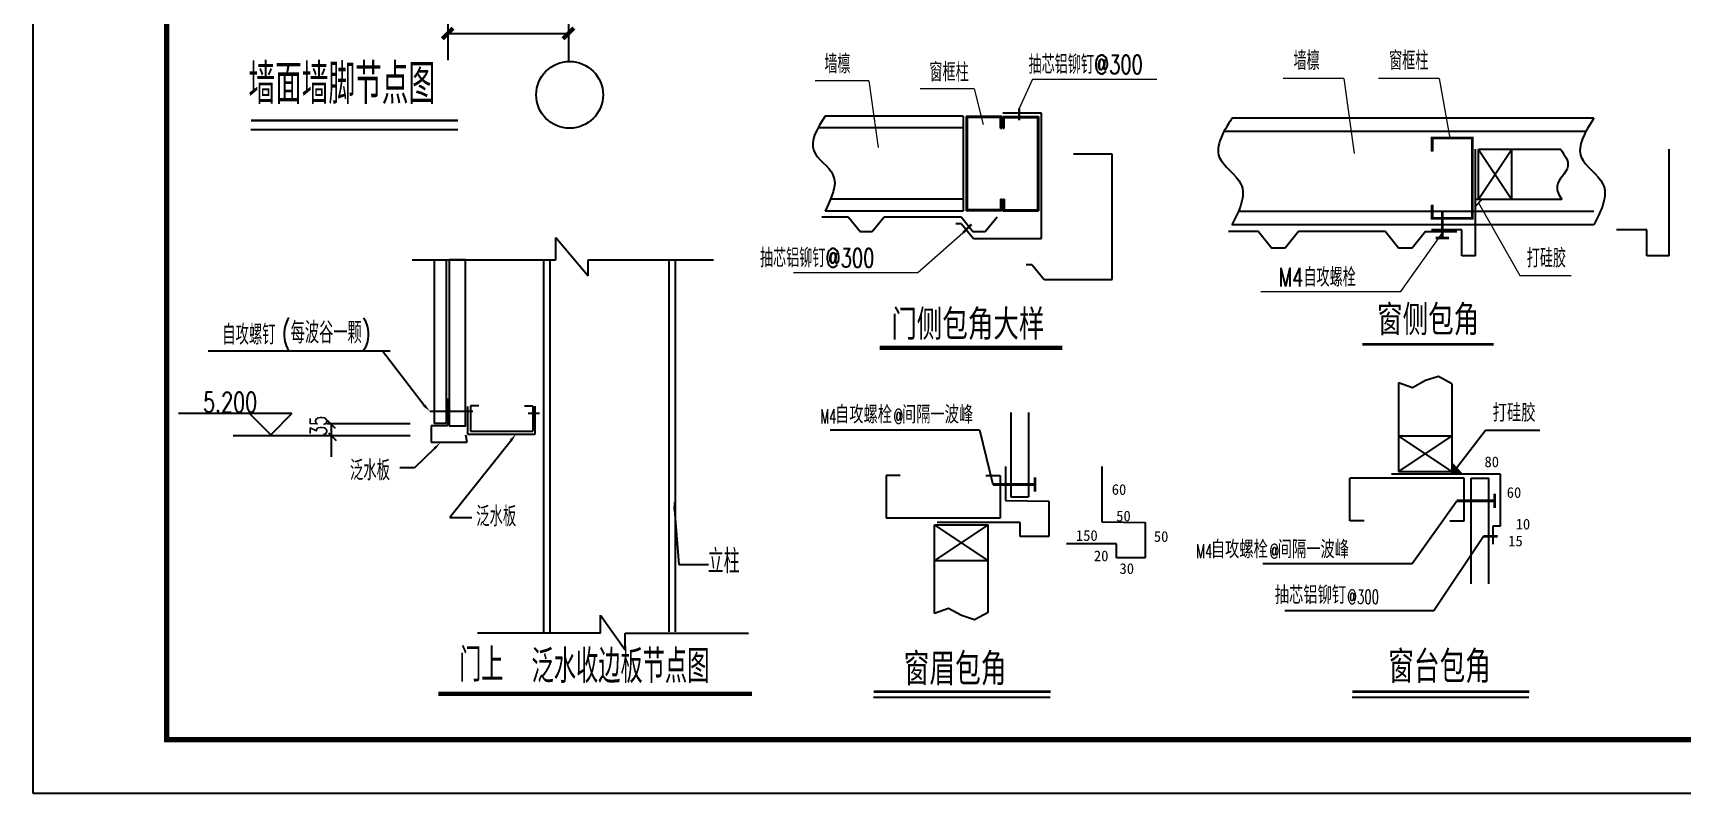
# Model space of a CAD drawing. Extents: x 3757684 to 3906284, y -130571 to 413559.
# Drawn here: x 3757684 to 3788523, y 371559 to 385787 of the extents above; entities that cross this region are included whole.
import ezdxf
from ezdxf.enums import TextEntityAlignment as Align

# ---------------------------------------------------------------- set-up
doc = ezdxf.new("R2010")
doc.units = 0
doc.header["$LTSCALE"] = 1000
doc.header["$MEASUREMENT"] = 0
doc.linetypes.add('ACAD_ISO02W100', pattern=[15, 12, -3])
doc.layers.get('0').update_dxf_attribs({"color": 4, "linetype": 'CONTINUOUS'})
doc.layers.get('Defpoints').update_dxf_attribs({"linetype": 'CONTINUOUS'})
for name, color, linetype in [('3', 3, 'CONTINUOUS'), ('7', 7, 'CONTINUOUS'), ('8', 3, 'CONTINUOUS'), ('CYAN', 4, 'CONTINUOUS'), ('GREEN', 3, 'CONTINUOUS'), ('PUB_', 7, 'CONTINUOUS'), ('PUB_TITLE', 4, 'CONTINUOUS'), ('ST', 4, 'CONTINUOUS'), ('XUX', 3, 'ACAD_ISO02W100'), ('底线', 7, 'CONTINUOUS'), ('门窗', 4, 'CONTINUOUS')]:
    doc.layers.add(name, color=color, linetype=linetype)
doc.layers.add('标注', color=3, linetype='CONTINUOUS', lineweight=13)
doc.styles.add('_HZTXT', font='TXT', dxfattribs={"width": 0.8, "bigfont": 'HZTXT'})
doc.styles.add('_SIMPLEX', font='SIMPLEX.shx', dxfattribs={"width": 0.8})
doc.styles.add('DIM_FONT', font='SIMPLEX.shx', dxfattribs={"width": 0.8})
doc.styles.add('FS', font='romans.shx', dxfattribs={"width": 0.7, "bigfont": 'hztxt.shx'})
doc.styles.add('ht', font='simhei_0.ttf', dxfattribs={"width": 0.8})
doc.styles.add('hztxt', font='txt', dxfattribs={"height": 10, "bigfont": 'hztxt.shx'})
doc.styles.add('HZTXT2', font='romans.shx', dxfattribs={"width": 0.7, "height": 800, "bigfont": 'fs.shx'})
doc.styles.get("Standard").update_dxf_attribs({"font": 'SimSun.ttf'})
doc.styles.add('中西', font='romans.shx', dxfattribs={"width": 0.8, "height": 350, "bigfont": 'hztxt.shx'})
doc.dimstyles.new('DIMN200', dxfattribs={"dimscale": 2, "dimtxt": 300, "dimasz": 100, "dimexe": 250, "dimexo": 300, "dimgap": 150, "dimtad": 1, "dimdec": 0, "dimzin": 0, "dimdsep": 46, "dimtxsty": 'DIM_FONT', "dimblk": 'ARCHTICK', "dimcen": 0.09, "dimclrt": 7, "dimazin": 2, "dimtfac": 1, "dimtdec": 0, "dimtix": 1, "dimtmove": 2, "dimatfit": 3, "dimfxl": 0, "dimtolj": 1, "dimtzin": 0, "dimarcsym": 0})

# ---------------------------------------------------------------- blocks, each defined once
blk = doc.blocks.new('_ArchTick')
at = {"color": 0, "linetype": 'ByBlock', "const_width": 0.4}
blk.add_lwpolyline([(-0.5, -0.5), (0.5, 0.5)], dxfattribs=at)
blk = doc.blocks.new('*D18')
at = {"layer": '8', "color": 0, "lineweight": -2}
for p, q in [((3765440, 387629), (3765440, 385278)), ((3767698, 387629), (3767698, 385278)), ((3765440, 385778), (3767698, 385778))]:
    blk.add_line(p, q, dxfattribs=at)
at = {"layer": 'Defpoints', "color": 0}
for p in [(3765440, 388229), (3767698, 388229), (3767698, 385778)]:
    blk.add_point(p, dxfattribs=at)
at = {"layer": '8', "color": 0, "lineweight": -2, "xscale": 200, "yscale": 200, "zscale": 200}
for p, rotation in [((3765440, 385778), 180.0015119607568), ((3767698, 385778), 0.001511960756826851)]:
    blk.add_blockref('_ArchTick', p, dxfattribs=dict(at, rotation=rotation))
at = {"layer": '8', "color": 7, "insert": (3766569, 386378), "char_height": 600, "attachment_point": 5, "rotation": 0.0015, "style": 'DIM_FONT'}
blk.add_mtext('\\A1;240', dxfattribs=at)

msp = doc.modelspace()

# ---------------------------------------------------------------- hatches: boundary and pattern name
at = {"linetype": 'Continuous'}
msp.add_hatch(color=256, dxfattribs=at).paths.add_polyline_path([(3784221, 377527.1), (3784414.1, 377527.1), (3784221, 377733.7)])

# ---------------------------------------------------------------- linework, layer by layer
for p, q in [((3775077.9, 384230.7, 13.9), (3772496, 384230.7, 13.9)), ((3775077.9, 384230.7, 13.9), (3775077.9, 382452.9, 13.9)), ((3775133.4, 384225.7, 13.9), (3775133.4, 382454.6, 13.9)), ((3775800.1, 384225.7, 13.9), (3775133.4, 384225.7, 13.9)), ((3775155.6, 384203.5, 13.9), (3775155.6, 382476.8, 13.9)), ((3775777.9, 384203.5, 13.9), (3775155.6, 384203.5, 13.9)), ((3775777.9, 384003.5, 13.9), (3775777.9, 384203.5, 13.9)), ((3775800.1, 384003.5, 13.9), (3775800.1, 384225.7, 13.9)), ((3775823.8, 384003.5, 13.9), (3775823.8, 384225.7, 13.9)), ((3775823.8, 384225.7, 13.9), (3776490.5, 384225.7, 13.9)), ((3775846, 384003.5, 13.9), (3775846, 384203.5, 13.9)), ((3775846, 384203.5, 13.9), (3776468.3, 384203.5, 13.9)), ((3776468.3, 384203.5, 13.9), (3776468.3, 382476.8, 13.9)), ((3776490.5, 384225.7, 13.9), (3776490.5, 382454.6, 13.9)), ((3775077.9, 382452.9, 13.9), (3772496, 382452.9, 13.9)), ((3775800.1, 382454.6, 13.9), (3775133.4, 382454.6, 13.9)), ((3775777.9, 382476.8, 13.9), (3775155.6, 382476.8, 13.9)), ((3775777.9, 382676.8, 13.9), (3775777.9, 382476.8, 13.9)), ((3775800.1, 382676.8, 13.9), (3775800.1, 382454.6, 13.9)), ((3775823.8, 382676.8, 13.9), (3775823.8, 382454.6, 13.9)), ((3775823.8, 382454.6, 13.9), (3776490.5, 382454.6, 13.9)), ((3775846, 382676.8, 13.9), (3775846, 382476.8, 13.9)), ((3775846, 382476.8, 13.9), (3776468.3, 382476.8, 13.9)), ((3784406.4, 382103.4, 13.9), (3783839.2, 382103.4, 13.9)), ((3784406.4, 381613.6, 13.9), (3784406.4, 382103.4, 13.9)), ((3787866.3, 382103.4, 13.9), (3787299.1, 382103.4, 13.9)), ((3787866.3, 381613.6, 13.9), (3787866.3, 382103.4, 13.9)), ((3783725.6, 382068.5, 13.9), (3784312.9, 382068.5, 13.9)), ((3784663.1, 381613.6, 13.9), (3784406.4, 381613.6, 13.9)), ((3788282.3, 381613.6, 13.9), (3787866.3, 381613.6, 13.9)), ((3783220.9, 379239.3, 13.9), (3783220.9, 377580, 13.9)), ((3784221, 379218.8, 13.9), (3784221, 377527.1, 13.9)), ((3775970.5, 378683.4, 13.9), (3775970.5, 377103.9, 13.9)), ((3776303.9, 378683.4, 13.9), (3776303.9, 377103.9, 13.9)), ((3784221, 378246.7, 13.9), (3783220.9, 377580, 13.9)), ((3784221, 377580, 13.9), (3783220.9, 378246.7, 13.9)), ((3783220.9, 378246.7, 13.9), (3784221, 378246.7, 13.9)), ((3773637.2, 377503.9, 13.9), (3773637.2, 376703.9, 13.9)), ((3773903.9, 377503.9, 13.9), (3773637.2, 377503.9, 13.9)), ((3775503.9, 377503.9, 13.9), (3775770.5, 377503.9, 13.9)), ((3775770.5, 377503.9, 13.9), (3775770.5, 376703.9, 13.9)), ((3783220.9, 377580, 13.9), (3784221, 377580, 13.9)), ((3784221, 377733.7, 13.9), (3784414.1, 377527.1, 13.9)), ((3782313.2, 376654.8, 13.9), (3782313.2, 377454.8, 13.9)), ((3784446.6, 377454.8, 13.9), (3782313.2, 377454.8, 13.9)), ((3784446.6, 376654.8, 13.9), (3784446.6, 377454.8, 13.9)), ((3784580, 375475.2, 13.9), (3784580, 377454.8, 13.9)), ((3784580, 377454.8, 13.9), (3784913.3, 377454.8, 13.9)), ((3784913.3, 375475.2, 13.9), (3784913.3, 377454.8, 13.9)), ((3775970.5, 377103.9, 13.9), (3776303.9, 377103.9, 13.9)), ((3775770.5, 376703.9, 13.9), (3773637.2, 376703.9, 13.9)), ((3774544.9, 374919.5, 13.9), (3774544.9, 376578.7, 13.9)), ((3774544.9, 376578.7, 13.9), (3775544.9, 376578.7, 13.9)), ((3775544.9, 376578.7, 13.9), (3774544.9, 375912, 13.9)), ((3775544.9, 375912, 13.9), (3774544.9, 376578.7, 13.9)), ((3775544.9, 374940, 13.9), (3775544.9, 376578.7, 13.9)), ((3782579.9, 376654.8, 13.9), (3782313.2, 376654.8, 13.9)), ((3784179.9, 376654.8, 13.9), (3784446.6, 376654.8, 13.9)), ((3774544.9, 375912, 13.9), (3775544.9, 375912, 13.9))]:
    msp.add_line(p, q)
at = {"color": 0}
for p, q in [((3786875.7, 384193.5, 13.9), (3780106.7, 384193.5, 13.9)), ((3783850.6, 383568.5, 13.9), (3783850.6, 383818.5, 13.9)), ((3783850.6, 383818.5, 13.9), (3784600.6, 383818.5, 13.9)), ((3784600.6, 383818.5, 13.9), (3784600.6, 382318.5, 13.9)), ((3784718, 382669.4, 13.9), (3784718, 383606.9, 13.9)), ((3784718, 383606.9, 13.9), (3785343, 382669.4, 13.9)), ((3785343, 383606.9, 13.9), (3784718, 382669.4, 13.9)), ((3786254.2, 383606.9, 13.9), (3784718, 383606.9, 13.9)), ((3785343, 382669.4, 13.9), (3785343, 383606.9, 13.9)), ((3783850.6, 382568.5, 13.9), (3783850.6, 382318.5, 13.9)), ((3786273.4, 382669.4, 13.9), (3784663.1, 382669.4, 13.9)), ((3784663.1, 382545.2, 13.9), (3784776.6, 382669.4, 13.9)), ((3786875.7, 382193.5, 13.9), (3780106.7, 382193.5, 13.9)), ((3783850.6, 382318.5, 13.9), (3784600.6, 382318.5, 13.9))]:
    msp.add_line(p, q, dxfattribs=at)
at = {"color": 3}
for p, q in [((3767463.6, 381539.4, 13.9), (3767463.6, 381959.8, 13.9)), ((3767463.6, 381959.8, 13.9), (3768064, 381239.8, 13.9)), ((3765183.7, 381539.4, 13.9), (3765183.7, 378474.4, 13.9)), ((3765410.3, 381539.4, 13.9), (3765410.3, 378474.4, 13.9)), ((3767234, 381539.4, 13.9), (3767234.3, 374578, 13.9)), ((3767348.6, 381539.4, 13.9), (3767348.9, 374578, 13.9)), ((3768064, 381239.8, 13.9), (3768064, 381539.4, 13.9)), ((3769577.8, 381539.4, 13.9), (3769578, 374578, 13.9)), ((3769692.4, 381539.4, 13.9), (3769692.7, 374578, 13.9)), ((3766019.8, 378805.3, 13.9), (3765863.5, 378805.3, 13.9)), ((3765863.5, 378805.1, 13.9), (3765863.5, 378332.4, 13.9)), ((3767031.6, 378802, 13.9), (3766875.3, 378802, 13.9)), ((3767031.5, 378802.3, 13.9), (3767031.5, 378330.6, 13.9)), ((3765410.3, 378474.4, 13.9), (3765183.7, 378474.4, 13.9)), ((3765863.5, 378330.6, 13.9), (3767031.5, 378330.6, 13.9)), ((3769683.5, 376862.5, 13.9), (3769761.6, 375838.6, 13.9)), ((3769761.6, 375838.6, 13.9), (3770316.2, 375838.6, 13.9)), ((3768300.5, 374886, 13.9), (3768761.5, 374236.8, 13.9)), ((3768300.5, 374550.9, 13.9), (3768300.5, 374886, 13.9)), ((3768300.5, 374550.9, 13.9), (3765995.6, 374550.9, 13.9)), ((3768761.5, 374550.9, 13.9), (3771066.3, 374550.9, 13.9)), ((3768761.5, 374236.8, 13.9), (3768761.5, 374550.9, 13.9))]:
    msp.add_line(p, q, dxfattribs=at)
at = {"color": 1}
for p, q in [((3764999.2, 378816.4, 13.9), (3764222.1, 379830.1, 13.9)), ((3765107.9, 378704.3, 13.9), (3765909.5, 378706.4, 13.9)), ((3764736.2, 378467.6, 13.9), (3763178.6, 378467.6, 13.9)), ((3763185.3, 378536.5, 13.9), (3763332.6, 378389.2, 13.9)), ((3763209.2, 378304.2, 13.9), (3763356.5, 378156.9, 13.9)), ((3766632.3, 378162.3, 13.9), (3765478.6, 376719.5, 13.9)), ((3765192.8, 378009.4, 13.9), (3764818.6, 377647.7, 13.9)), ((3764818.6, 377647.7, 13.9), (3764547.4, 377647.7, 13.9)), ((3765478.6, 376719.5, 13.9), (3765888.1, 376719.5, 13.9))]:
    msp.add_line(p, q, dxfattribs=at)
at = {"color": 7}
for p, q in [((3765436.8, 378946.1, 13.9), (3765436.8, 378434.3, 13.9)), ((3765812.6, 378793, 13.9), (3765812.6, 378275, 13.9)), ((3767075, 378275, 13.9), (3767075, 378801.3, 13.9)), ((3765436.8, 378434.3, 13.9), (3765130.6, 378434.3, 13.9)), ((3765130.6, 378434.3, 13.9), (3765130.6, 378127.3, 13.9)), ((3765130.6, 378127.3, 13.9), (3765803.6, 378127.3, 13.9)), ((3765803.6, 378127.3, 13.9), (3765778.5, 378261, 13.9)), ((3765812.6, 378275, 13.9), (3767075, 378275, 13.9))]:
    msp.add_line(p, q, dxfattribs=at)
for points, const_width, elevation in [([(3776129.5, 384151.9), (3776129.5, 384374.1)], 44.4, 13.9), ([(3765629.5, 384147.4), (3761763, 384147.4)], 40, 13.9), ([(3783850.6, 383568.5), (3783850.6, 383818.5), (3784600.6, 383818.5), (3784600.6, 382318.5), (3783850.6, 382318.5), (3783850.6, 382568.5)], 50, 13.9), ([(3775076.6, 382046.5), (3775233.7, 382203.6)], 44.4, 13.9), ([(3776423.1, 377466.4), (3776423.1, 377199.8)], 53.3, 13.9), ([(3775634.7, 377333.1), (3776423.1, 377333.1)], 53.3, 13.9), ([(3785018.5, 376894), (3785018.5, 377160.7)], 53.3, 13.9), ([(3784310.8, 377027.4), (3785018.5, 377027.4)], 53.3, 13.9), ([(3784808.3, 376364.8), (3785075, 376364.8)], 53.3, 13.9), ([(3773406.1, 373456.7), (3776716.5, 373456.7)], 50, 0), ([(3782359.5, 373456.7), (3785670, 373456.7)], 50, 0)]:
    msp.add_lwpolyline(points, dxfattribs=dict(const_width=const_width, elevation=elevation))
at = {"color": 0, "const_width": 50, "elevation": 13.9}
for points in [[(3784039.8, 382443.5), (3784039.8, 381949.7)], [(3784164.8, 381949.7), (3783914.8, 381949.7)]]:
    msp.add_lwpolyline(points, dxfattribs=at)
at = {"elevation": 13.9, "flags": 128}
msp.add_lwpolyline([(3784221, 379218.8), (3783966.5, 379359), (3783723.6, 379279.1), (3783480.8, 379146.6), (3783220.9, 379239.3)], dxfattribs=at)
at = {"extrusion": (0, 0, -1), "elevation": -13.9, "flags": 128}
msp.add_lwpolyline([(-3775544.9, 374940), (-3775290.5, 374799.8), (-3775047.6, 374879.6), (-3774804.7, 375012.2), (-3774544.9, 374919.5)], dxfattribs=at)
at = {"color": 0}
msp.add_spline([(3786254.2, 383606.9, 13.9), (3786388.5, 383292.2, 13.9), (3786187.1, 382918.6, 13.9), (3786273.4, 382669.4, 13.9)], degree=3, dxfattribs=at)
at = {"color": 1}
for points in [[(3765017.9, 378834.5, 13.9), (3764980.5, 378798.3, 13.9), (3765108, 378704.3, 13.9)], [(3765174.7, 378028.1, 13.9), (3765210.9, 377990.7, 13.9), (3765305.2, 378118, 13.9)], [(3766600.1, 378173.3, 13.9), (3766640.7, 378140.8, 13.9), (3766718, 378279.1, 13.9)]]:
    msp.add_solid(points, dxfattribs=at)
at = {"color": 3}
msp.add_solid([(3769657.5, 376860, 13.9), (3769709.4, 376865, 13.9), (3769668.2, 377018, 13.9)], dxfattribs=at)
at = {"layer": '3', "color": 1, "linetype": 'Continuous'}
for p, q in [((3764366.6, 379830.1, 13.9), (3760958.6, 379831.2, 13.9)), ((3766946, 378672.6, 13.9), (3767154.2, 378672.6, 13.9))]:
    msp.add_line(p, q, dxfattribs=at)
at = {"layer": '7'}
for p, q in [((3762524.8, 378660.6, 13.9), (3760406.5, 378660.6, 13.9)), ((3762130, 378265.8, 13.9), (3761732.3, 378663.6, 13.9)), ((3762527.8, 378663.6, 13.9), (3762130, 378265.8, 13.9))]:
    msp.add_line(p, q, dxfattribs=at)
at = {"layer": '7', "color": 1}
msp.add_line((3763267.1, 377849.6, 13.9), (3763267.1, 378480.6, 13.9), dxfattribs=at)
at = {"layer": '8', "color": 1, "linetype": 'Continuous'}
msp.add_line((3767697.9, 391016.6, 13.9), (3767697.9, 385254.1, 13.9), dxfattribs=at)
at = {"layer": '8', "color": 1}
msp.add_line((3761425, 378251.3, 13.9), (3764741, 378251.3, 13.9), dxfattribs=at)
at = {"layer": '8'}
msp.add_circle((3767719.7, 384629.1, 13.9), 625, dxfattribs=at)
at = {"layer": 'CYAN'}
for p, q in [((3776546, 384284.4, 13.9), (3775824.6, 384284.4, 13.9)), ((3776546, 381937.5, 13.9), (3776546, 384284.4, 13.9)), ((3761758, 383979.6, 13.9), (3765629.5, 383979.6, 13.9)), ((3777865.4, 383516.3, 13.9), (3777143.9, 383516.3, 13.9)), ((3777865.4, 381169.5, 13.9), (3777865.4, 383516.3, 13.9)), ((3772934.9, 382341.8, 13.9), (3772439.6, 382341.8, 13.9)), ((3772934.9, 382341.8, 13.9), (3773157.2, 382064, 13.9)), ((3773601.6, 382341.8, 13.9), (3773379.4, 382064, 13.9)), ((3775046, 382341.8, 13.9), (3773601.6, 382341.8, 13.9)), ((3775051.3, 382215.3, 13.9), (3774940.2, 382215.3, 13.9)), ((3775046, 382341.8, 13.9), (3775268.3, 382064, 13.9)), ((3775051.3, 382215.3, 13.9), (3775273.6, 381937.5, 13.9)), ((3775712.7, 382341.8, 13.9), (3775490.5, 382064, 13.9)), ((3773379.4, 382064, 13.9), (3773157.2, 382064, 13.9)), ((3775490.5, 382064, 13.9), (3775268.3, 382064, 13.9)), ((3775273.6, 381937.5, 13.9), (3776546, 381937.5, 13.9)), ((3776370.7, 381447.2, 13.9), (3776259.6, 381447.2, 13.9)), ((3776370.7, 381447.2, 13.9), (3776592.9, 381169.5, 13.9)), ((3776592.9, 381169.5, 13.9), (3777865.4, 381169.5, 13.9)), ((3775870.5, 377669.4, 13.9), (3775870.5, 377037.2, 13.9)), ((3777672.6, 377669.4, 13.9), (3777672.6, 376637.2, 13.9)), ((3785129.8, 377527.1, 13.9), (3783087.5, 377527.1, 13.9)), ((3785129.8, 376554.2, 13.9), (3785129.8, 377527.1, 13.9)), ((3775870.5, 377037.2, 13.9), (3776679.6, 377025.7, 13.9)), ((3776679.6, 377025.7, 13.9), (3776679.6, 376359, 13.9)), ((3776146.2, 376625.7, 13.9), (3774590.8, 376625.7, 13.9)), ((3776146.2, 376359, 13.9), (3776146.2, 376625.7, 13.9)), ((3777672.6, 376637.2, 13.9), (3778481.6, 376625.7, 13.9)), ((3778481.6, 376625.7, 13.9), (3778481.6, 375959, 13.9)), ((3784987.2, 376554.2, 13.9), (3784987.2, 376218.5, 13.9)), ((3785129.8, 376554.2, 13.9), (3784987.2, 376554.2, 13.9)), ((3776679.6, 376359, 13.9), (3776146.2, 376359, 13.9)), ((3777948.2, 376225.7, 13.9), (3777014.3, 376225.7, 13.9)), ((3777948.2, 375959, 13.9), (3777948.2, 376225.7, 13.9)), ((3778481.6, 375959, 13.9), (3777948.2, 375959, 13.9)), ((3773403.3, 373352.7, 0), (3776704.4, 373352.7, 0)), ((3782356.8, 373352.7, 0), (3785657.9, 373352.7, 0))]:
    msp.add_line(p, q, dxfattribs=at)
at = {"layer": 'CYAN', "color": 0}
for p, q in [((3784663.1, 381613.6, 13.9), (3784663.1, 383613.6, 13.9)), ((3788282.3, 381613.6, 13.9), (3788282.3, 383613.6, 13.9)), ((3780600.6, 382068.5, 13.9), (3780043.4, 382068.5, 13.9)), ((3780600.6, 382068.5, 13.9), (3780850.6, 381756, 13.9)), ((3781350.6, 382068.5, 13.9), (3781100.6, 381756, 13.9)), ((3782975.6, 382068.5, 13.9), (3781350.6, 382068.5, 13.9)), ((3782975.6, 382068.5, 13.9), (3783225.6, 381756, 13.9)), ((3783725.6, 382068.5, 13.9), (3783475.6, 381756, 13.9)), ((3781100.6, 381756, 13.9), (3780850.6, 381756, 13.9)), ((3783475.6, 381756, 13.9), (3783225.6, 381756, 13.9))]:
    msp.add_line(p, q, dxfattribs=at)
at = {"layer": 'GREEN'}
for p, q in [((3772593.4, 378356.9, 13.9), (3775383.7, 378356.9, 13.9)), ((3775383.7, 378356.9, 13.9), (3775634.7, 377333.1, 13.9)), ((3784267.1, 377595.4, 13.9), (3784845.2, 378349.4, 13.9)), ((3784845.2, 378349.4, 13.9), (3785866.9, 378349.4, 13.9)), ((3783476.9, 375858.4, 13.9), (3784310.8, 377027.4, 13.9)), ((3783884.4, 374979.1, 13.9), (3784808.3, 376364.8, 13.9)), ((3780686.5, 375858.4, 13.9), (3783476.9, 375858.4, 13.9)), ((3781094, 374979.1, 13.9), (3783884.4, 374979.1, 13.9))]:
    msp.add_line(p, q, dxfattribs=at)
msp.add_spline([(3772496, 384230.7, 13.9), (3772285.6, 383581.5, 13.9), (3772645.3, 383132.2, 13.9), (3772496, 382452.9, 13.9)], degree=3, dxfattribs=at)
at = {"layer": 'GREEN', "color": 0}
for points in [[(3780106.7, 384193.5, 13.9), (3779870.1, 383463.1, 13.9), (3780274.8, 382957.7, 13.9), (3780106.7, 382193.5, 13.9)], [(3786875.7, 384193.5, 13.9), (3786639, 383463.1, 13.9), (3787043.7, 382957.7, 13.9), (3786875.7, 382193.5, 13.9)]]:
    msp.add_spline(points, degree=3, dxfattribs=at)
at = {"layer": 'PUB_', "color": 0, "linetype": 'Continuous', "elevation": 13.9}
msp.add_lwpolyline([(3765466.8, 378434.3), (3765772.8, 378434.3), (3765772.8, 381539.4), (3765466.8, 381539.4)], close=True, dxfattribs=at)
at = {"layer": 'PUB_TITLE', "elevation": 13.9}
msp.add_lwpolyline([(3757684, 371559.1), (3831984, 371559.1), (3831984, 413559.1), (3757684, 413559.1)], close=True, dxfattribs=at)
at = {"layer": 'PUB_TITLE', "const_width": 100, "elevation": 13.9}
msp.add_lwpolyline([(3760184, 372559.1), (3830984, 372559.1), (3830984, 412559.1), (3760184, 412559.1)], close=True, dxfattribs=at)
at = {"layer": 'ST', "color": 3}
for p, q in [((3764773.9, 381539.4, 13.9), (3767463.6, 381539.4, 13.9)), ((3768064, 381539.4, 13.9), (3770408.9, 381539.4, 13.9))]:
    msp.add_line(p, q, dxfattribs=at)
at = {"layer": 'XUX'}
for p, q in [((3775077.9, 384008.5, 13.9), (3772364.4, 384008.5, 13.9)), ((3775077.9, 382675.1, 13.9), (3772600.8, 382675.1, 13.9))]:
    msp.add_line(p, q, dxfattribs=at)
at = {"layer": 'XUX', "color": 0}
for p, q in [((3786727.6, 383943.5, 13.9), (3779958.7, 383943.5, 13.9)), ((3786875.7, 382443.5, 13.9), (3780224.7, 382443.5, 13.9))]:
    msp.add_line(p, q, dxfattribs=at)
at = {"layer": '标注'}
for p, q in [((3773318.5, 384891.3, 13.9), (3772310, 384891.3, 13.9)), ((3773318.5, 384891.3, 13.9), (3773490.8, 383643.5, 13.9)), ((3776376.6, 384922.6, 13.9), (3776129.5, 384374.1, 13.9)), ((3776376.6, 384922.6, 13.9), (3778701.8, 384922.6, 13.9)), ((3782196.7, 384936.7, 13.9), (3781062.1, 384936.7, 13.9)), ((3782196.7, 384936.7, 13.9), (3782390.6, 383532.9, 13.9)), ((3783984.1, 384936.7, 13.9), (3782849.5, 384936.7, 13.9)), ((3783984.1, 384936.7, 13.9), (3784178, 383818.5, 13.9)), ((3775283, 384738.2, 13.9), (3774274.5, 384738.2, 13.9)), ((3775283, 384738.2, 13.9), (3775455.4, 384072.6, 13.9)), ((3784719.8, 382607.3, 13.9), (3785490.3, 381246.6, 13.9)), ((3774231.2, 381301.3, 13.9), (3775076.6, 382046.5, 13.9)), ((3783264, 380949.9, 13.9), (3784045.8, 382045.7, 13.9)), ((3771905.9, 381301.3, 13.9), (3774231.2, 381301.3, 13.9)), ((3785490.3, 381246.6, 13.9), (3786448, 381246.6, 13.9)), ((3780648.2, 380949.9, 13.9), (3783264, 380949.9, 13.9))]:
    msp.add_line(p, q, dxfattribs=at)
at = {"layer": '门窗'}
for p, q in [((3775777.9, 384003.5, 13.9), (3775800.1, 384003.5, 13.9)), ((3775823.8, 384003.5, 13.9), (3775846, 384003.5, 13.9)), ((3775777.9, 382676.8, 13.9), (3775800.1, 382676.8, 13.9)), ((3775823.8, 382676.8, 13.9), (3775846, 382676.8, 13.9))]:
    msp.add_line(p, q, dxfattribs=at)
for points, const_width, elevation in [([(3782546.2, 379958.6), (3785001.7, 379958.6)], 50, 13.9), ([(3773518.7, 379892), (3776933.8, 379892)], 83.3, 13.9), ([(3765263.1, 373415.4), (3771133, 373415.4)], 83.3, 0)]:
    msp.add_lwpolyline(points, dxfattribs=dict(at, const_width=const_width, elevation=elevation))

# ---------------------------------------------------------------- texts
at = {"color": 3, "style": 'HZTXT2', "width": 0.7}
for s, height, p in [('自攻螺钉', 375, (3761223.7, 379952.8, 13.9)), ('(每波谷一颗)', 400, (3762334.2, 379976, 13.9)), ('泛水板 ', 375, (3763612.5, 377412.3, 13.9)), ('泛水板 ', 375, (3765973.8, 376549.4, 13.9)), ('立柱', 450, (3770301.6, 375671.3, 13.9)), ('门上', 625, (3765653.3, 373645.5, 13.9)), ('泛水收边板节点图', 625, (3767008.2, 373618, 13.9))]:
    msp.add_text(s, height=height, dxfattribs=at).set_placement(p)
at = {"style": '_HZTXT', "width": 0.8}
for s, p in [('窗眉包角', (3773969.2, 373577.7, 13.9)), ('窗台包角', (3783029, 373620, 13.9))]:
    msp.add_text(s, height=600, dxfattribs=at).set_placement(p)
at = {"layer": '7', "color": 1, "style": 'FS', "width": 0.7}
msp.add_text('35', height=312.5, rotation=90, dxfattribs=at).set_placement((3763178.6, 378243.8, 13.9))
at = {"layer": '8', "style": 'HZTXT2', "width": 0.7}
msp.add_text('墙面墙脚节点图', height=750, dxfattribs=at).set_placement((3761714.7, 384456.6, 13.9))
at = {"layer": '8', "style": 'hztxt', "width": 0.7}
msp.add_text('5.200', height=375, dxfattribs=at).set_placement((3760864, 378876.1, 13.9), align=Align.MIDDLE_LEFT)
at = {"layer": 'GREEN'}
for s, height, style, width, p in [('M4', 266.67, '_SIMPLEX', 0.6, (3772408, 378476.3, 13.9)), ('自攻螺栓', 333.33, '_HZTXT', 0.8, (3772682.6, 378476.3, 13.9)), ('@', 266.7, '_SIMPLEX', 0.6, (3773777.2, 378476.3, 13.9)), ('间隔一波峰', 333.33, '_HZTXT', 0.8, (3773933.6, 378476.3, 13.9)), ('打硅胶', 333.35, '_HZTXT', 0.8, (3784983.1, 378509.7, 13.9)), ('自攻螺栓', 333.35, '_HZTXT', 0.8, (3779710.9, 375953.7, 13.9)), ('间隔一波峰', 333.35, '_HZTXT', 0.8, (3780961.9, 375953.7, 13.9)), ('M4', 266.68, '_SIMPLEX', 0.6, (3779436.2, 375953.7, 13.9)), ('@', 266.7, '_SIMPLEX', 0.6, (3780805.5, 375953.7, 13.9)), ('抽芯铝铆钉', 333.35, '_HZTXT', 0.8, (3780908.5, 375098.5, 13.9)), ('@300', 266.68, '_SIMPLEX', 0.6, (3782261.4, 375098.5, 13.9))]:
    msp.add_text(s, height=height, dxfattribs=dict(at, style=style, width=width)).set_placement(p)
for s, height, p in [('80', 200.01, (3784828.5, 377658.3, 13.9)), ('60', 200, (3777858.4, 377141.3, 13.9)), ('60', 200.01, (3785245.2, 377084.6, 13.9)), ('50', 200, (3777941.2, 376644.6, 13.9)), ('10', 200.01, (3785411.9, 376492.5, 13.9)), ('150', 200, (3777187.8, 376279.6, 13.9)), ('50', 200, (3778645.4, 376260.6, 13.9)), ('15', 200.01, (3785273, 376177.9, 13.9)), ('20', 200, (3777524.4, 375898.5, 13.9)), ('30', 200, (3778003.3, 375660.5, 13.9))]:
    msp.add_text(s, height=height, dxfattribs=at).set_placement(p)
at = {"layer": '底线', "style": 'ht', "width": 0.7}
for s, p in [('门侧包角大样', (3773735, 380098.6, 13.9)), ('窗侧包角', (3782820.5, 380182.9, 13.9))]:
    msp.add_text(s, height=500, dxfattribs=at).set_placement(p)
at = {"layer": '标注', "style": '中西', "width": 0.7}
for s, p in [('墙檩', (3772483.9, 385030.3, 13.9)), ('窗框柱', (3774448.4, 384877.2, 13.9)), ('抽芯铝铆钉@300', (3776301.5, 385022.1, 13.9)), ('墙檩', (3781257.8, 385093, 13.9)), ('窗框柱', (3783045.1, 385093, 13.9)), ('抽芯铝铆钉@300', (3771280, 381400.8, 13.9)), ('打硅胶', (3785619.5, 381396.9, 13.9)), ('M4自攻螺栓', (3780980.3, 381039.2, 13.9))]:
    msp.add_text(s, height=350, dxfattribs=at).set_placement(p)

# ---------------------------------------------------------------- dimensions: what is measured, and where the dimension line sits
at = {"layer": '8'}
dim = msp.add_aligned_dim(p1=(3765439.8, 388228.6, 13.9), p2=(3767697.9, 388228.6, 13.9), distance=-2451, text='240', dimstyle='DIMN200', dxfattribs=at)
dim.commit()
dim.dimension.update_dxf_attribs({"geometry": '*D18', "text_midpoint": (3766568.9, 386377.6, 13.9)})

doc.saveas('drawing.dxf')
